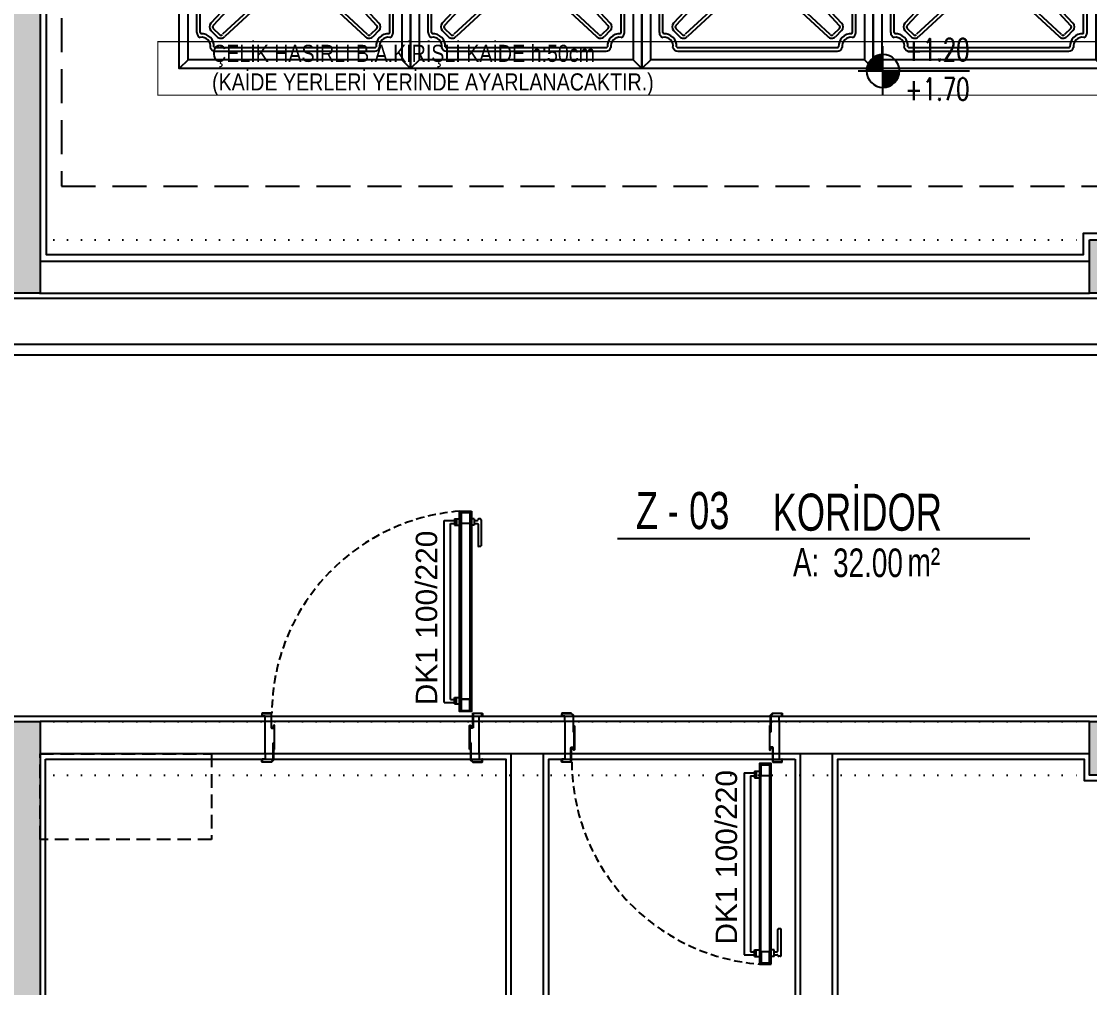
# Model space of a CAD drawing. Header units: inches. Extents: x 21 to 38546, y 13 to 15001.
# Drawn here: x 3348 to 3846.8, y 1537.8 to 1989.1 of the extents above; entities that cross this region are included whole.
import ezdxf
from ezdxf.enums import TextEntityAlignment as Align

# ---------------------------------------------------------------- set-up
doc = ezdxf.new("R2010")
doc.units = ezdxf.units.IN
doc.header["$MEASUREMENT"] = 0
doc.set_wipeout_variables(frame=1)
for name, pattern in [('( Hidden )', [0.375, 0.25, -0.125]), ('DOT', [6.35, 0, -6.35]), ('HIDDEN', [9.525, 6.35, -3.175]), ('IMPORT-HIDDEN2', [47.625, 31.75, -15.875])]:
    doc.linetypes.add(name, pattern=pattern)
doc.layers.add('pex_boru_dönüş', color=5, linetype='Continuous')
doc.layers.add('pex_boru_gidiş', color=1, linetype='Continuous')
for name, color, linetype, lineweight in [('Z_MİM_-KM-AREA-IDEN', 8, 'Continuous', 25), ('Z_MİM_-KM-BEAM-RAY', 8, 'DOT', 25), ('Z_MİM_-KM-CERAMIC-09', 8, 'Continuous', 25), ('Z_MİM_-KM-DOOR', 8, 'Continuous', 25), ('Z_MİM_-KM-DOOR-FRAM', 8, 'Continuous', 25), ('Z_MİM_-KM-DOOR-IDEN', 8, 'Continuous', 25), ('Z_MİM_-KM-FLOR-LEVL-1', 8, 'Continuous', 25), ('Z_MİM_-KM-IRON-05', 8, 'Continuous', 25), ('Z_MİM_-KM-PATTERN-00', 8, 'Continuous', 25), ('Z_MİM_-KM-PATTERN-STRC', 8, 'Continuous', 25), ('Z_MİM_-KM-RAY-1', 8, 'IMPORT-HIDDEN2', 25), ('Z_MİM_-KM-SHAFT', 8, 'Continuous', 25), ('Z_MİM_-KM-STRC-CONCRETE', 8, 'Continuous', 25), ('Z_MİM_-KM-STRS', 8, 'Continuous', 25), ('Z_MİM_-KM-TEXT-DETAIL', 8, 'Continuous', 25), ('Z_MİM_-KM-WALL', 8, 'Continuous', 25), ('Z_MİM_-KM-WALL-PL', 8, 'Continuous', 25), ('Z_MİM_-KM-WALL-PLASTER', 8, 'Continuous', 25), ('Z_MİM_00', 8, 'Continuous', 25)]:
    doc.layers.add(name, color=color, linetype=linetype, lineweight=lineweight)
doc.styles.add('-KM-OLCU', font='ARIALN.TTF')
doc.styles.add('Arial_4', font='arial.ttf', dxfattribs={"height": 10})
doc.styles.add('MAH', font='arial.ttf', dxfattribs={"width": 0.8, "height": 17.5})
doc.styles.add('STYLE1', font='arial.ttf', dxfattribs={"height": 1})
doc.styles.add('TEXT 1 romans', font='romans.shx', dxfattribs={"width": 0.7})

# ---------------------------------------------------------------- blocks, each defined once
blk = doc.blocks.new('-KM_Kolon_ZK')
at = {"layer": 'Z_MİM_-KM-PATTERN-STRC'}
for points in [[(0, 1030), (25, 1030), (25, 880), (0, 880)], [(515, 905), (665, 905), (665, 880), (515, 880)], [(0, 680), (25, 680), (25, 530), (0, 530)], [(515, 680), (665, 680), (665, 655), (515, 655)]]:
    blk.add_hatch(color=256, dxfattribs=at).paths.add_polyline_path(points, flags=0)
at = {"layer": 'Z_MİM_-KM-STRC-CONCRETE'}
for points in [[(0, 1030), (25, 1030), (25, 880), (0, 880)], [(515, 905), (665, 905), (665, 880), (515, 880)], [(0, 680), (25, 680), (25, 530), (0, 530)], [(515, 680), (665, 680), (665, 655), (515, 655)]]:
    blk.add_lwpolyline(points, close=True, dxfattribs=at)
blk = doc.blocks.new('A$C15377AD2')
at = {"layer": 'Z_MİM_-KM-TEXT-DETAIL', "color": 7, "ltscale": 0.2, "insert": (-70.61, 12.62), "char_height": 8, "attachment_point": 1, "style": '-KM-OLCU'}
blk.add_mtext_dynamic_manual_height_columns('ÇELİK HASIRLI B.A.KİRİŞLİ KAİDE h:50cm \\P\\pxql;(KAİDE YERLERİ YERİNDE AYARLANACAKTIR.)', width=225.9807, gutter_width=12.5, heights=[0], dxfattribs=at)
blk = doc.blocks.new('A$C0b76e8d8')
at = {"layer": 'Z_MİM_-KM-PATTERN-00'}
for p, q in [((4.08, 103.92), (0, 108)), ((108, 108), (103.92, 103.92)), ((44.36, 69.64), (20.24, 92.03)), ((45.35, 70.71), (21.24, 93.1)), ((62.65, 70.71), (86.76, 93.1)), ((63.64, 69.64), (87.76, 92.03)), ((92.18, 89.3), (89.3, 92.18)), ((93.21, 90.33), (90.33, 93.21)), ((37.29, 62.65), (14.79, 86.87)), ((38.36, 63.64), (15.86, 87.87)), ((69.64, 63.64), (92.14, 87.87)), ((70.71, 62.65), (93.21, 86.87)), ((37.29, 45.35), (14.79, 21.13)), ((70.71, 45.35), (93.21, 21.13)), ((38.36, 44.36), (15.86, 20.13)), ((69.64, 44.36), (92.14, 20.13)), ((44.36, 38.36), (20.24, 15.97)), ((45.35, 37.29), (21.24, 14.9)), ((62.65, 37.29), (86.76, 14.9)), ((63.64, 38.36), (87.76, 15.97)), ((14.79, 17.67), (17.67, 14.79)), ((15.82, 18.7), (18.7, 15.82)), ((92.18, 18.7), (89.3, 15.82)), ((93.21, 17.67), (90.33, 14.79)), ((16.78, 9.78), (91.22, 9.78)), ((16.78, 8.15), (91.22, 8.15)), ((4.08, 4.08), (0, 0)), ((103.92, 4.08), (108, 0))]:
    blk.add_line(p, q, dxfattribs=at)
for points in [[(108, 0), (0, 0), (0, 108), (108, 108)], [(103.92, 4.08), (4.08, 4.08), (4.08, 103.92), (103.92, 103.92)]]:
    blk.add_lwpolyline(points, close=True, dxfattribs=at)
for points in [[(93.52, 98.25, 0.313877), (91.22, 99.85), (16.78, 99.85)], [(91.84, 97.94, 0.21709), (91.22, 98.22), (16.78, 98.22)], [(8.15, 16.78), (8.15, 91.22, -0.313877), (9.75, 93.52)], [(9.78, 16.78), (9.78, 91.22, -0.21709), (10.06, 91.84, -0.21709)], [(21.24, 93.1, 0.434278), (17.67, 93.21), (14.79, 90.33)], [(20.14, 92.14, 0.434836), (18.7, 92.18), (15.82, 89.3)], [(98.22, 16.78), (98.22, 91.22, 0.21709), (97.94, 91.84, 0.21709)], [(99.85, 16.78), (99.85, 91.22, 0.313877), (98.25, 93.52)]]:
    blk.add_lwpolyline(points, format="xyb", dxfattribs=at)
for centre, radius, start, end in [((16.78, 97.4), 2.45, 90, 159.7034), ((10.46, 97.54), 4.09, 260.0241, 9.9759), ((10.46, 97.54), 5.72, 266.04, 3.96), ((16.78, 97.4), 0.815, 90, 138.9932), ((97.54, 97.54), 5.72, 176.04, 273.96), ((97.54, 97.54), 4.09, 170.0241, 279.9759), ((16.51, 88.6), 2.45, 135, 225), ((88.6, 91.49), 2.44, 44.8259, 138.723), ((88.6, 91.49), 0.983, 44.8259, 138.723), ((91.49, 88.6), 2.45, 315, 45), ((16.51, 88.6), 0.985, 135, 225), ((91.49, 88.6), 0.985, 315, 45), ((54, 79.36), 12.23, 225, 315), ((54, 79.36), 13.69, 225, 315), ((28.64, 54), 12.23, 315, 45), ((28.64, 54), 13.69, 315, 45), ((77.02, 54), 12.16, 126.0938, 233.9062), ((77.02, 54), 10.7, 126.0938, 233.9062), ((54, 28.64), 13.69, 45, 135), ((54, 28.64), 12.23, 45, 135), ((16.51, 19.4), 2.45, 135, 225), ((16.51, 19.4), 0.985, 135, 225), ((91.49, 19.4), 0.985, 315, 45), ((91.49, 19.4), 2.45, 315, 45), ((10.6, 16.78), 2.45, 180, 249.7034), ((10.6, 16.78), 0.815, 180, 228.9932), ((10.46, 10.46), 5.72, 356.04, 93.96), ((19.4, 16.51), 0.983, 224.8259, 318.723), ((88.6, 16.51), 0.983, 221.277, 315.1741), ((97.54, 10.46), 5.72, 86.04, 183.96), ((97.4, 16.78), 0.815, 311.0068, 0), ((97.4, 16.78), 2.45, 290.2966, 0), ((10.46, 10.46), 4.09, 350.0241, 99.9759), ((16.78, 10.6), 0.815, 221.0068, 270), ((19.4, 16.51), 2.44, 224.8259, 318.723), ((88.6, 16.51), 2.44, 221.277, 315.1741), ((91.22, 10.6), 0.815, 270, 318.9932), ((97.54, 10.46), 4.09, 80.0241, 189.9759), ((16.78, 10.6), 2.45, 200.2966, 270), ((91.22, 10.6), 2.45, 270, 339.7034)]:
    blk.add_arc(centre, radius, start, end, dxfattribs=at)
blk = doc.blocks.new('KOT-P')
h = blk.add_hatch()
h.set_pattern_fill('ANSI31', color=256, scale=0.2, style=0)
h.set_pattern_definition([(45, (0, 0), (-0.449013, 0.449013), [])])
h.paths.add_polyline_path([(0, 0), (9.6, 0, 0.414214), (0, 9.6)])
h.paths.add_polyline_path([(-9.6, 0, 0.414214), (0, -9.6), (0, 0)])
for p, q in [((0, 14.4), (0, -14.4)), ((-14.4, 0), (50.4, 0))]:
    blk.add_line(p, q)
blk.add_circle((0, 0), 9.6)
at = {"color": 7, "style": 'TEXT 1 romans', "width": 0.7}
for tag, p in [('BKOT', (13.01, 1.49)), ('KKOT', (13.01, -13.67))]:
    blk.add_attdef(tag, p, '', height=12, dxfattribs=at)
blk = doc.blocks.new('A$Cce97a36c')
at = {"layer": 'Z_MİM_-KM-STRS', "const_width": 0.5}
blk.add_lwpolyline([(54, 77.28), (504, 77.28), (504, 52.28), (54, 52.28)], close=True, dxfattribs=at)
for name, p in [('A$C0b76e8d8', (64, 64.78)), ('A$C0b76e8d8', (172, 64.78)), ('A$C0b76e8d8', (280, 64.78)), ('A$C0b76e8d8', (388, 64.78)), ('A$C15377AD2', (149.91, 63.21))]:
    blk.add_blockref(name, p)
at = {"layer": 'Z_MİM_-KM-FLOR-LEVL-1'}
ref = blk.add_blockref('KOT-P', (392.53, 63.61), dxfattribs=dict(at, xscale=-0.8, yscale=0.8, zscale=0.8, rotation=180))
ref.add_attrib('KKOT', '+1.70', (402.93, 49.93), dxfattribs={"color": 7, "height": 10.417, "style": 'TEXT 1 romans', "width": 0.7})
ref.add_attrib('BKOT', '+1.20', (402.93, 68.31), dxfattribs={"color": 7, "height": 10.417, "style": 'TEXT 1 romans', "width": 0.7})
blk = doc.blocks.new('XXX')
at = {"layer": 'Z_MİM_-KM-RAY-1', "ltscale": 0.5}
blk.add_lwpolyline([(18870.12, 4962.82), (18330.12, 4962.82), (18330.12, 4312.82), (18870.12, 4312.82)], close=True, dxfattribs=at)
blk.add_blockref('A$Cce97a36c', (18321.12, 4303.04))
blk = doc.blocks.new('*U168')
at = {"layer": 'Z_MİM_-KM-IRON-05'}
for p, q in [((91.6, -2.9), (91.6, -87.9)), ((91.6, -2.9), (96.49, -2.9)), ((94.6, -4.3), (94.6, -86.5)), ((94.6, -4.3), (96.49, -4.3)), ((96.49, -2.16), (96.49, -5.19)), ((96.49, -2.16), (97.2, -2.16)), ((97.3, -2.16), (97.3, -5.19)), ((97.3, -2.16), (98.8, -2.16)), ((99.5, -91.7), (99.5, -4.34)), ((103.6, -91.7), (103.6, -4.34)), ((96.49, -5.19), (97.19, -5.19)), ((97.3, -5.19), (98.8, -5.19)), ((107.41, -86.06), (107.41, -76.06)), ((108.48, -75.69), (107.81, -75.69)), ((108.88, -88.17), (108.88, -76.09)), ((91.6, -87.9), (96.49, -87.9)), ((94.6, -86.5), (96.49, -86.5)), ((96.49, -88.64), (96.49, -85.62)), ((96.49, -85.62), (97.19, -85.62)), ((96.49, -88.64), (97.2, -88.64)), ((97.3, -88.64), (97.3, -85.62)), ((97.3, -85.62), (98.8, -85.62)), ((97.3, -88.64), (98.8, -88.64)), ((105.6, -85.62), (104.3, -85.62)), ((105.6, -88.64), (104.3, -88.64)), ((105.6, -88.64), (105.6, -85.62)), ((105.6, -87.83), (107.02, -87.83)), ((108.48, -88.57), (107.81, -88.57)), ((99, -91.7), (104.1, -91.7))]:
    blk.add_line(p, q, dxfattribs=at)
for points in [[(99.5, -86.46), (99.5, -91.7), (103.6, -91.7), (103.6, -86.46)], [(99.56, -86.52), (99.56, -91.64), (103.54, -91.64), (103.54, -86.52)]]:
    blk.add_lwpolyline(points, close=True, dxfattribs=at)
blk.add_lwpolyline([(105.6, -86.43), (107.02, -86.43, 0.392814), (107.41, -86.06)], format="xyb", dxfattribs=at)
for centre, start, end in [((107.81, -76.09), 90, 175.7823), ((108.48, -76.09), 0, 90), ((107.02, -88.23), 4.2177, 90), ((107.81, -88.17), 184.2177, 270), ((108.48, -88.17), 270, 0)]:
    blk.add_arc(centre, 0.4, start, end, dxfattribs=at)
at = {"layer": 'Z_MİM_-KM-DOOR-IDEN', "color": 7, "insert": (88.48, -1.56, 0), "char_height": 10, "width": 89.9901, "attachment_point": 9, "rotation": 90, "style": 'STYLE1'}
blk.add_mtext('DK1 100/220', dxfattribs=at)
blk.add_wipeout([(7.95, 3), (107.95, 3), (107.95, 24.1), (7.95, 24.1)])
at = {"layer": 'Z_MİM_-KM-DOOR'}
for points in [[(11.75, 16.05), (11.95, 16.05), (11.95, 24.05), (10.95, 25.05), (6.85, 25.05, 0.414214), (6.45, 24.65), (6.45, 23.55), (6.65, 23.55), (6.65, 24.65, -0.414214), (6.85, 24.85), (10.87, 24.85), (11.75, 23.97), (11.75, 16.05)], [(104.15, 16.05), (103.95, 16.05), (103.95, 24.05), (104.95, 25.05), (109.05, 25.05, -0.414214), (109.45, 24.65), (109.45, 23.55), (109.25, 23.55), (109.25, 24.65, 0.414214), (109.05, 24.85), (105.03, 24.85), (104.15, 23.97), (104.15, 16.05)]]:
    blk.add_lwpolyline(points, format="xyb", dxfattribs=at)
for points in [[(12.15, 8, 1.015743), (12.25, 8), (12.25, 18.8, 1.000002), (12.15, 18.8), (12.15, 17.75), (11.95, 17.75), (11.95, 18.85, -0.414214), (12.15, 19.05), (12.25, 19.05, -0.414214), (12.45, 18.85), (12.45, 7.95, -0.414214), (12.25, 7.75), (12.15, 7.75, -0.414214), (11.95, 7.95), (11.95, 8.75, 0.414214), (11.85, 8.85), (11.05, 8.85, 0.414214), (10.95, 8.75), (10.95, 2.35, -0.414214), (10.65, 2.05), (6.85, 2.05, -0.414214), (6.45, 2.45), (6.45, 3.55), (6.65, 3.55), (6.65, 2.45, 0.414214), (6.85, 2.25), (10.65, 2.25, 0.414214), (10.75, 2.35), (10.75, 8.75, -0.414214), (11.05, 9.05), (11.85, 9.05, -0.414214), (12.15, 8.75)], [(103.75, 8, -1.015743), (103.65, 8), (103.65, 18.8, -1.000002), (103.75, 18.8), (103.75, 17.75), (103.95, 17.75), (103.95, 18.85, 0.414214), (103.75, 19.05), (103.65, 19.05, 0.414214), (103.45, 18.85), (103.45, 7.95, 0.414214), (103.65, 7.75), (103.75, 7.75, 0.414214), (103.95, 7.95), (103.95, 8.75, -0.414214), (104.05, 8.85), (104.85, 8.85, -0.414214), (104.95, 8.75), (104.95, 2.35, 0.414214), (105.25, 2.05), (109.05, 2.05, 0.414214), (109.45, 2.45), (109.45, 3.55), (109.25, 3.55), (109.25, 2.45, -0.414214), (109.05, 2.25), (105.25, 2.25, -0.414214), (105.15, 2.35), (105.15, 8.75, 0.414214), (104.85, 9.05), (104.05, 9.05, 0.414214), (103.75, 8.75)]]:
    blk.add_lwpolyline(points, format="xyb", close=True, dxfattribs=at)
at = {"layer": 'Z_MİM_-KM-DOOR-FRAM', "linetype": '( Hidden )', "ltscale": 15}
blk.add_arc((106.37, 2.72), 95.22, 180.4042, 265.4387, dxfattribs=at)
at = {"layer": 'Z_MİM_-KM-IRON-05'}
blk.add_line((99, 0.9), (104.1, 0.9), dxfattribs=at)
for points in [[(104.3, -92.2), (104.3, 1.4), (98.8, 1.4), (98.8, -92.2)], [(99, 1.2), (99, -92), (104.1, -92), (104.1, 1.2)], [(99.5, -4.34), (99.5, 0.9), (103.6, 0.9), (103.6, -4.34)], [(99.56, -4.28), (99.56, 0.84), (103.54, 0.84), (103.54, -4.28)]]:
    blk.add_lwpolyline(points, close=True, dxfattribs=at)
at = {"layer": 'Z_MİM_-KM-WALL'}
for p, q in [((7.95, 21.05), (7.95, 6.05)), ((107.95, 21.05), (107.95, 6.05))]:
    blk.add_line(p, q, dxfattribs=at)
at = {"layer": 'Z_MİM_-KM-WALL-PLASTER'}
for points in [[(7.95, 21.05), (7.95, 23.55), (6.55, 23.55)], [(107.95, 21.05), (107.95, 23.55), (109.35, 23.55)], [(7.95, 6.05), (7.95, 3.55), (6.55, 3.55)], [(107.95, 6.05), (107.95, 3.55), (109.35, 3.55)]]:
    blk.add_lwpolyline(points, dxfattribs=at)
blk = doc.blocks.new('*U190')
at = {"layer": 'Z_MİM_-KM-IRON-05'}
for p, q in [((91.6, 30), (91.6, 115)), ((91.6, 115), (96.49, 115)), ((96.49, 115.74), (96.49, 112.72)), ((96.49, 115.74), (97.2, 115.74)), ((97.3, 115.74), (97.3, 112.72)), ((97.3, 115.74), (98.8, 115.74)), ((99, 118.8), (104.1, 118.8)), ((99.5, 118.8), (99.5, 31.44)), ((103.6, 118.8), (103.6, 31.44)), ((105.6, 115.74), (104.3, 115.74)), ((105.6, 115.74), (105.6, 112.72)), ((105.6, 114.93), (107.02, 114.93)), ((108.48, 115.67), (107.81, 115.67)), ((108.88, 115.27), (108.88, 103.19)), ((94.6, 31.4), (94.6, 113.6)), ((94.6, 113.6), (96.49, 113.6)), ((96.49, 112.72), (97.19, 112.72)), ((97.3, 112.72), (98.8, 112.72)), ((105.6, 112.72), (104.3, 112.72)), ((107.41, 113.16), (107.41, 103.16)), ((108.48, 102.79), (107.81, 102.79)), ((91.6, 30), (96.49, 30)), ((94.6, 31.4), (96.49, 31.4)), ((96.49, 29.26), (96.49, 32.28)), ((96.49, 32.28), (97.19, 32.28)), ((97.3, 29.26), (97.3, 32.28)), ((97.3, 32.28), (98.8, 32.28)), ((96.49, 29.26), (97.2, 29.26)), ((97.3, 29.26), (98.8, 29.26))]:
    blk.add_line(p, q, dxfattribs=at)
for points in [[(99.5, 113.56), (99.5, 118.8), (103.6, 118.8), (103.6, 113.56)], [(99.56, 113.62), (99.56, 118.74), (103.54, 118.74), (103.54, 113.62)]]:
    blk.add_lwpolyline(points, close=True, dxfattribs=at)
blk.add_lwpolyline([(105.6, 113.53), (107.02, 113.53, -0.392814), (107.41, 113.16)], format="xyb", dxfattribs=at)
for centre, start, end in [((107.02, 115.33), 270, 355.7823), ((107.81, 115.27), 90, 175.7823), ((108.48, 115.27), 0, 90), ((107.81, 103.19), 184.2177, 270), ((108.48, 103.19), 270, 0)]:
    blk.add_arc(centre, 0.4, start, end, dxfattribs=at)
at = {"layer": 'Z_MİM_-KM-DOOR-IDEN', "color": 7, "insert": (88.48, 28.66, 0), "char_height": 10, "width": 89.9901, "attachment_point": 7, "rotation": 90, "style": 'STYLE1'}
blk.add_mtext('DK1 100/220', dxfattribs=at)
blk.add_wipeout([(7.95, 24.1), (107.95, 24.1), (107.95, 3), (7.95, 3)])
at = {"layer": 'Z_MİM_-KM-DOOR'}
for points in [[(12.15, 19.1, -1.015743), (12.25, 19.1), (12.25, 8.3, -1.000002), (12.15, 8.3), (12.15, 9.35), (11.95, 9.35), (11.95, 8.25, 0.414214), (12.15, 8.05), (12.25, 8.05, 0.414214), (12.45, 8.25), (12.45, 19.15, 0.414214), (12.25, 19.35), (12.15, 19.35, 0.414214), (11.95, 19.15), (11.95, 18.35, -0.414214), (11.85, 18.25), (11.05, 18.25, -0.414214), (10.95, 18.35), (10.95, 24.75, 0.414214), (10.65, 25.05), (6.85, 25.05, 0.414214), (6.45, 24.65), (6.45, 23.55), (6.65, 23.55), (6.65, 24.65, -0.414214), (6.85, 24.85), (10.65, 24.85, -0.414214), (10.75, 24.75), (10.75, 18.35, 0.414214), (11.05, 18.05), (11.85, 18.05, 0.414214), (12.15, 18.35)], [(103.75, 19.1, 1.015743), (103.65, 19.1), (103.65, 8.3, 1.000002), (103.75, 8.3), (103.75, 9.35), (103.95, 9.35), (103.95, 8.25, -0.414214), (103.75, 8.05), (103.65, 8.05, -0.414214), (103.45, 8.25), (103.45, 19.15, -0.414214), (103.65, 19.35), (103.75, 19.35, -0.414214), (103.95, 19.15), (103.95, 18.35, 0.414214), (104.05, 18.25), (104.85, 18.25, 0.414214), (104.95, 18.35), (104.95, 24.75, -0.414214), (105.25, 25.05), (109.05, 25.05, -0.414214), (109.45, 24.65), (109.45, 23.55), (109.25, 23.55), (109.25, 24.65, 0.414214), (109.05, 24.85), (105.25, 24.85, 0.414214), (105.15, 24.75), (105.15, 18.35, -0.414214), (104.85, 18.05), (104.05, 18.05, -0.414214), (103.75, 18.35)]]:
    blk.add_lwpolyline(points, format="xyb", close=True, dxfattribs=at)
for points in [[(11.75, 11.05), (11.95, 11.05), (11.95, 3.05), (10.95, 2.05), (6.85, 2.05, -0.414214), (6.45, 2.45), (6.45, 3.55), (6.65, 3.55), (6.65, 2.45, 0.414214), (6.85, 2.25), (10.87, 2.25), (11.75, 3.13), (11.75, 11.05)], [(104.15, 11.05), (103.95, 11.05), (103.95, 3.05), (104.95, 2.05), (109.05, 2.05, 0.414214), (109.45, 2.45), (109.45, 3.55), (109.25, 3.55), (109.25, 2.45, -0.414214), (109.05, 2.25), (105.03, 2.25), (104.15, 3.13), (104.15, 11.05)]]:
    blk.add_lwpolyline(points, format="xyb", dxfattribs=at)
at = {"layer": 'Z_MİM_-KM-DOOR-FRAM', "linetype": '( Hidden )', "ltscale": 15}
blk.add_arc((106.37, 24.38), 95.22, 94.5613, 179.5958, dxfattribs=at)
at = {"layer": 'Z_MİM_-KM-IRON-05'}
blk.add_line((99, 26.2), (104.1, 26.2), dxfattribs=at)
for points in [[(104.3, 119.3), (104.3, 25.7), (98.8, 25.7), (98.8, 119.3)], [(99, 25.9), (99, 119.1), (104.1, 119.1), (104.1, 25.9)], [(99.5, 31.44), (99.5, 26.2), (103.6, 26.2), (103.6, 31.44)], [(99.56, 31.38), (99.56, 26.26), (103.54, 26.26), (103.54, 31.38)]]:
    blk.add_lwpolyline(points, close=True, dxfattribs=at)
at = {"layer": 'Z_MİM_-KM-WALL'}
for p, q in [((7.95, 6.05), (7.95, 21.05)), ((107.95, 6.05), (107.95, 21.05))]:
    blk.add_line(p, q, dxfattribs=at)
at = {"layer": 'Z_MİM_-KM-WALL-PLASTER'}
for points in [[(7.95, 21.05), (7.95, 23.55), (6.55, 23.55)], [(107.95, 21.05), (107.95, 23.55), (109.35, 23.55)], [(7.95, 6.05), (7.95, 3.55), (6.55, 3.55)], [(107.95, 6.05), (107.95, 3.55), (109.35, 3.55)]]:
    blk.add_lwpolyline(points, dxfattribs=at)
blk = doc.blocks.new('-KM_Kiriş İzi_ZK')
at = {"layer": 'Z_MİM_-KM-BEAM-RAY'}
for p, q in [((25, 905), (515, 905)), ((25, 880), (515, 880)), ((25, 680), (515, 680)), ((25, 655), (515, 655))]:
    blk.add_line(p, q, dxfattribs=at)
blk = doc.blocks.new('*U121')
blk.add_line((0, 0), (192.45, 0))
at = {"color": 7, "style": 'MAH', "width": 0.6}
blk.add_text('-', height=17.07, dxfattribs=at).set_placement((25.99, 13.11), align=Align.MIDDLE_CENTER)
at = {"color": 7, "style": 'Arial_4', "width": 0.7}
for s, p in [('A:', (81.91, -17.69)), ('m² ', (135.42, -17.69))]:
    blk.add_text(s, height=13.333, dxfattribs=at).set_placement(p)
for tag, p in [('K', (8.57, 13.11)), ('00', (33.43, 13.11)), ('MAHALADI', (72.42, 12.35))]:
    blk.add_attdef(tag, text='', height=17.33, dxfattribs=at).set_placement(p, align=Align.MIDDLE_LEFT)
blk.add_attdef('27.00', text='', height=13.33, dxfattribs=at).set_placement((133.25, -11.29), align=Align.MIDDLE_RIGHT)

msp = doc.modelspace()

# ---------------------------------------------------------------- linework, layer by layer
at = {"layer": 'pex_boru_dönüş'}
msp.add_lwpolyline([(4515.78, 1876.33), (4515.78, 1838.23), (3056.66, 1838.23), (3056.66, 1805.23)], dxfattribs=at)
at = {"layer": 'pex_boru_gidiş'}
msp.add_lwpolyline([(4520.78, 1869.33), (4520.78, 1833.23), (3061.66, 1833.23), (3061.66, 1805.23)], dxfattribs=at)
at = {"layer": 'Z_MİM_-KM-CERAMIC-09'}
msp.add_lwpolyline([(4663.76, 2559.08), (4663.76, 2399.08), (4678.76, 2399.08), (4678.76, 2235.08), (3978.76, 2235.08), (3978.76, 1890.08), (3843.76, 1890.08), (3843.76, 1880.08), (3359.76, 1880.08), (3359.76, 2559.08), (3933.76, 2559.08), (3933.76, 2554.08), (4089.76, 2554.08), (4089.76, 2559.08)], close=True, dxfattribs=at)
at = {"layer": 'Z_MİM_-KM-SHAFT', "linetype": 'HIDDEN'}
msp.add_lwpolyline([(3356.71, 1647.08), (3436.71, 1647.08), (3436.71, 1607.08), (3356.71, 1607.08)], close=True, dxfattribs=at)
at = {"layer": 'Z_MİM_-KM-WALL'}
for p, q in [((3356.76, 1877.08), (3846.71, 1877.08)), ((3356.76, 1862.08), (3846.76, 1862.08))]:
    msp.add_line(p, q, dxfattribs=at)
at = {"layer": 'Z_MİM_-KM-WALL-PL'}
for p, q in [((3576.76, 1172.08), (3576.76, 1647.08)), ((3591.76, 1157.08), (3591.76, 1647.08)), ((3711.76, 1002.08), (3711.76, 1647.08)), ((3726.76, 1002.08), (3726.76, 1647.08))]:
    msp.add_line(p, q, dxfattribs=at)
at = {"layer": 'Z_MİM_-KM-WALL-PLASTER'}
for points in [[(6814.26, 1859.58), (5339.26, 1859.58), (5339.26, 1944.58), (5359.26, 1944.58), (5359.26, 1879.58), (5569.26, 1879.58), (5569.26, 2559.61), (5444.26, 2559.61), (5444.26, 2089.58), (5284.26, 2089.58), (5284.26, 2554.58), (4699.26, 2554.58), (4699.26, 2089.58), (4644.26, 2089.58), (4644.26, 1859.58), (3041.76, 1859.58)], [(4389.26, 1357.08), (4389.26, 1004.58), (3999.26, 1004.58), (3999.26, 1029.58), (3894.26, 1029.58), (3894.26, 1004.58), (3729.26, 1004.58), (3729.26, 1644.58), (3844.26, 1644.58), (3844.26, 1634.58), (3999.26, 1634.58), (3999.26, 1644.58), (4391.76, 1644.58)]]:
    msp.add_lwpolyline(points, dxfattribs=at)

# ---------------------------------------------------------------- block references
at = {"layer": 'Z_MİM_-KM-AREA-IDEN'}
msp.add_blockref('*U121', (3626.33, 1747.53), dxfattribs=at).add_auto_attribs({'27.00': '32.00', '00': '03', 'K': 'Z', 'MAHALADI': 'KORİDOR'})
at = {"layer": 'Z_MİM_-KM-STRC-CONCRETE'}
msp.add_blockref('-KM_Kolon_ZK', (3331.76, 982.08), dxfattribs=at)
at = {"layer": 'Z_MİM_00'}
msp.add_blockref('XXX', (-14963.37, -2400.74), dxfattribs=at)

# ---------------------------------------------------------------- next in the draw order: block references
at = {"layer": 'Z_MİM_-KM-DOOR'}
for name, p in [('*U190', (3453.81, 1641.03)), ('*U168', (3593.81, 1641.03))]:
    msp.add_blockref(name, p, dxfattribs=at)

# ---------------------------------------------------------------- next in the draw order: linework, layer by layer
at = {"layer": 'Z_MİM_-KM-WALL-PL'}
for points in [[(3846.76, 1662.08), (3356.76, 1662.08)], [(3846.76, 1647.08), (3356.76, 1647.08)]]:
    msp.add_lwpolyline(points, dxfattribs=at)
at = {"layer": 'Z_MİM_-KM-WALL-PLASTER'}
msp.add_lwpolyline([(3041.76, 1664.58), (4644.26, 1664.58), (4644.26, 1352.08)], dxfattribs=at)
for points in [[(3359.26, 1644.58), (3574.26, 1644.58), (3574.26, 1174.58), (3354.26, 1174.58), (3354.26, 1509.58), (3359.26, 1509.58)], [(3709.26, 1644.58), (3709.26, 1004.58), (3359.26, 1004.58), (3359.26, 1134.58), (3354.26, 1134.58), (3354.26, 1154.58), (3594.26, 1154.58), (3594.26, 1644.58)]]:
    msp.add_lwpolyline(points, close=True, dxfattribs=at)

# ---------------------------------------------------------------- next in the draw order: block references
at = {"layer": 'Z_MİM_-KM-BEAM-RAY'}
msp.add_blockref('-KM_Kiriş İzi_ZK', (3331.71, 982.08), dxfattribs=at)

doc.saveas('drawing.dxf')
